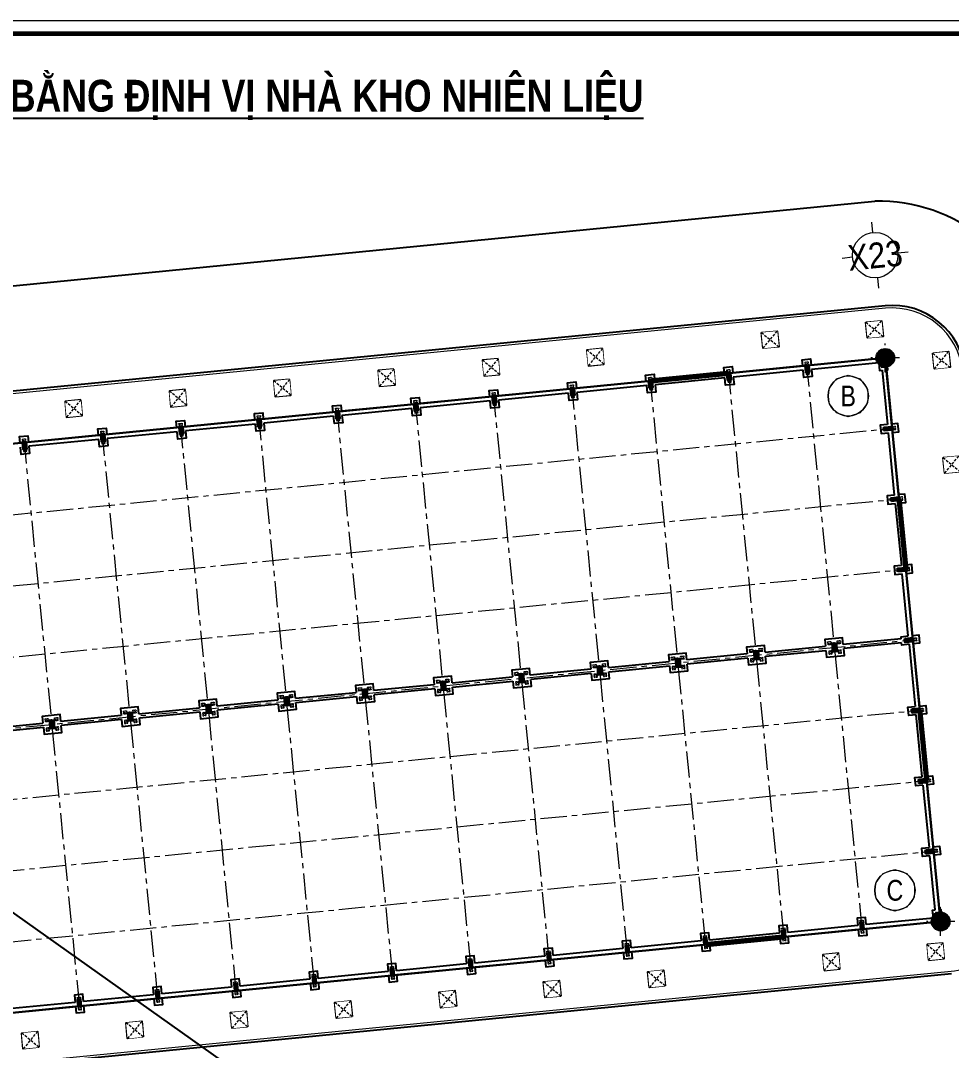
# Model space of a CAD drawing. Extents: x 597247 to 597986, y 2301157 to 2301524.
# Drawn here: x 597847.6 to 597936.4, y 2301242.1 to 2301340.3 of the extents above; entities that cross this region are included whole.
import ezdxf
from ezdxf.enums import TextEntityAlignment as Align
from ezdxf.xclip import XClip

# ---------------------------------------------------------------- set-up
doc = ezdxf.new("R2010")
doc.units = 0
doc.header["$MEASUREMENT"] = 0
doc.header["$XCLIPFRAME"] = 2
for name, pattern in [('CENTER', [2, 1.25, -0.25, 0.25, -0.25]), ('CENTER2', [1.125, 0.75, -0.125, 0.125, -0.125]), ('CENTERX2', [4, 2.5, -0.5, 0.5, -0.5]), ('DASHDOT', [1, 0.5, -0.25, 0, -0.25]), ('HIDDEN', [0.375, 0.25, -0.125])]:
    doc.linetypes.add(name, pattern=pattern)
doc.layers.get('0').update_dxf_attribs({"color": 8, "linetype": 'CONTINUOUS', "lineweight": 9})
doc.layers.get('DEFPOINTS').update_dxf_attribs({"color": 8, "linetype": 'CONTINUOUS'})
for name, color, linetype in [('7', 7, 'CONTINUOUS'), ('BOLTS', 1, 'CONTINUOUS'), ('Khungten_LCDI', 7, 'CONTINUOUS'), ('Timtruc', 8, 'CONTINUOUS')]:
    doc.layers.add(name, color=color, linetype=linetype)
for name, color, linetype, lineweight in [('Block', 7, 'CONTINUOUS', 9), ('EG Net khuat', 4, 'HIDDEN', 20), ('LC ISO', 153, 'CONTINUOUS', 13), ('LC Khac', 4, 'CONTINUOUS', 9), ('LC MANH DUT', 35, 'HIDDEN', 5), ('LC Net dam 1', 30, 'CONTINUOUS', 30), ('LC Net dam3', 1, 'CONTINUOUS', 60), ('LC Net manh', 239, 'CONTINUOUS', 5), ('LC Net thay', 7, 'CONTINUOUS', 25), ('LC Net truc', 79, 'DASHDOT', 13), ('LC Text1', 3, 'CONTINUOUS', 20), ('LC Text2', 7, 'CONTINUOUS', 25), ('NET DUT', 245, 'HIDDEN', 9), ('TRUC', 253, 'CENTER', 15)]:
    doc.layers.add(name, color=color, linetype=linetype, lineweight=lineweight)
doc.layers.add('KCS_Plotter', color=11, linetype='CONTINUOUS', plot=False)
doc.styles.add('General text 2', font='arial.ttf')
doc.styles.add('Khungten', font='VHAVAN.ttf', dxfattribs={"width": 0.8, "height": 5000})
doc.styles.add('LC 1', font='VHAVANB.ttf')
doc.styles.add('LC3', font='VHARIALB.ttf', dxfattribs={"width": 0.8})
doc.styles.add('Title', font='VHBLACK.ttf', dxfattribs={"width": 0.8})

# ---------------------------------------------------------------- blocks, each defined once
blk = doc.blocks.new('LCDI-VINH')
at = {"layer": 'DEFPOINTS', "lineweight": 0}
blk.add_lwpolyline([(-1200, -14850), (-1200, 14850), (40800, 14850), (40800, -14850)], close=True, dxfattribs=at)
at = {"layer": 'Khungten_LCDI', "color": 5, "lineweight": 60}
blk.add_lwpolyline([(0, -14650), (0, 14650), (40600, 14650), (40600, -14650)], close=True, dxfattribs=at)
at = {"color": 7, "style": 'Khungten', "width": 0.8}
for tag, p in [('REVISION', (39499, -10746)), ('NGAYHT', (39546, -11609))]:
    blk.add_attdef(tag, text='', height=200, dxfattribs=at).set_placement(p, align=Align.CENTER)
at = {"layer": 'LC Text1', "style": 'Title', "width": 1.485915}
for tag, p, p2 in [('TENBANVE1', (36913, -8886), (40339, -8886)), ('TENBANVE2', (36913, -9562), (40339, -9562))]:
    blk.add_attdef(tag, text='', height=250, dxfattribs=at).set_placement(p, p2, align=Align.FIT)
at = {"layer": 'LC Text1', "style": 'Title', "width": 0.7}
blk.add_attdef('SOBANVE', text='', height=250, dxfattribs=at).set_placement((39562, -13896), align=Align.CENTER)
blk = doc.blocks.new('BON CAY')
at = {"layer": 'LC Net thay'}
blk.add_lwpolyline([(-0.75, -0.75), (0.75, -0.75), (0.75, 0.75), (-0.75, 0.75)], close=True, dxfattribs=at)
blk.add_wipeout([(-0.75, 0.75), (0.75, 0.75), (0.75, -0.75), (-0.75, -0.75)])
at = {"layer": 'LC MANH DUT'}
for points in [[(-0.75, 0.75), (0.75, -0.75)], [(-0.75, -0.75), (0.75, 0.75)]]:
    blk.add_lwpolyline(points, dxfattribs=at)
blk = doc.blocks.new('NHA XUONG')
at = {"layer": 'LC Net dam 1'}
blk.add_lwpolyline([(0, 0), (165, 0), (165, -54), (0, -54)], close=True, dxfattribs=at)
at = {"layer": 'LC Net dam3', "const_width": 0.5}
for points in [[(142.5, 0), (150, 0)], [(165, -20.25), (165, -13.5)], [(165, -40.5), (165, -33.75)], [(142.5, -54), (150, -54)]]:
    blk.add_lwpolyline(points, dxfattribs=at)
blk = doc.blocks.new('*U60')
at = {"layer": 'LC MANH DUT', "xscale": -1, "rotation": 5.594710276230348}
blk.add_blockref('BON CAY', (0, 0), dxfattribs=at)
blk = doc.blocks.new('*U59')
at = {"layer": 'LC Net dam 1', "color": 0, "linetype": 'ByBlock', "lineweight": -2, "transparency": 16777216}
for p in [(59.714, 5.849), (49.762, 4.875), (39.809, 3.9), (29.857, 2.925), (19.905, 1.95), (9.952, 0.975), (0, 0)]:
    blk.add_blockref('*U60', p, dxfattribs=at)
blk = doc.blocks.new('*U64')
at = {"layer": 'LC MANH DUT', "xscale": -1, "rotation": 5.594710276230348}
blk.add_blockref('BON CAY', (0, 0), dxfattribs=at)
blk = doc.blocks.new('*U63')
at = {"layer": 'LC Net dam 1', "color": 0, "linetype": 'ByBlock', "lineweight": -2, "transparency": 16777216}
for p in [(59.714, 5.849), (49.762, 4.875), (39.809, 3.9), (29.857, 2.925), (19.905, 1.95), (9.952, 0.975), (0, 0)]:
    blk.add_blockref('*U64', p, dxfattribs=at)
blk = doc.blocks.new('ATGT')
at = {"layer": 'LC Net manh'}
blk.add_lwpolyline([(-115.324, -91.931, 0.414693), (-121.383, -99.318), (-116.426, -149.081, 0.413734), (-109.051, -155.13), (56.195, -138.943, 0.414693), (62.254, -131.556), (57.297, -81.793, 0.413734), (49.922, -75.744)], format="xyb", close=True, dxfattribs=at)
at = {"layer": 'LC Net thay'}
for p, q in [((-121.553, -82.242), (48.923, -65.543)), ((49.898, -75.495), (-115.349, -91.682)), ((56.22, -139.191), (-109.027, -155.379))]:
    blk.add_line(p, q, dxfattribs=at)
for centre, radius, start, end in [((49.323, -81.225), 15.687, 10.64441, 91.46021), ((50.58, -82.462), 7, 5.68855, 95.59471)]:
    blk.add_arc(centre, radius, start, end, dxfattribs=at)
at = {"layer": 'LC MANH DUT', "xscale": -1, "rotation": 185.6297978830183}
for p in [(48.886, -77.753), (38.935, -78.734)]:
    blk.add_blockref('BON CAY', p, dxfattribs=at)
at = {"layer": 'LC MANH DUT', "rotation": 5.594710235346862}
for p in [(54.716, -137.077), (44.764, -138.052)]:
    blk.add_blockref('BON CAY', p, dxfattribs=at)
at = {"layer": 'LC Net thay', "rotation": 5.612254059098342}
blk.add_blockref('NHA XUONG', (-114.302, -96.607), dxfattribs=at)
at = {"layer": 'LC MANH DUT', "xscale": -1, "rotation": 185.6297978823116}
for p in [(55.27, -80.696), (56.251, -90.648)]:
    blk.add_blockref('BON CAY', p, dxfattribs=at)
at = {"layer": 'LC Net dam 1', "xscale": -1, "rotation": 191.2245081183652}
blk.add_blockref('*U63', (-37.445, -86.279), dxfattribs=at)
at = {"layer": 'LC Net dam 1'}
blk.add_blockref('*U59', (-31.624, -145.519), dxfattribs=at)
blk = doc.blocks.new('MBM')
at = {"layer": 'LC Net truc', "linetype": 'CENTERX2', "ltscale": 1000}
for p, q in [((-97500, 27000), (67500, 27000)), ((-15000, -27000), (-15000, 27000)), ((-7500, -27000), (-7500, 27000)), ((0, -27000), (0, 27000)), ((7500, -27000), (7500, 27000)), ((15000, -27000), (15000, 27000)), ((22500, -27000), (22500, 27000)), ((30000, -27000), (30000, 27000)), ((37500, -27000), (37500, 27000)), ((45000, -27000), (45000, 27000)), ((52500, -27000), (52500, 27000)), ((60000, -27000), (60000, 27000)), ((67500, -27000), (67500, 27000)), ((-97500, 20250), (67500, 20250)), ((-97500, 13500), (67500, 13500)), ((-97500, 6750), (67500, 6750)), ((-97500, 0), (67500, 0)), ((-97500, -6750), (67500, -6750)), ((-97500, -13500), (67500, -13500)), ((-97500, -20250), (67500, -20250)), ((-97500, -27000), (67500, -27000))]:
    blk.add_line(p, q, dxfattribs=at)
blk = doc.blocks.new('COC-300-TL25')
at = {"layer": 'EG Net khuat', "ltscale": 800}
blk.add_lwpolyline([(-600, 600), (600, 600), (600, -600), (-600, -600)], close=True, dxfattribs=at)
at = {"layer": 'TRUC', "ltscale": 500}
for p, q in [((-760, 0), (760, 0)), ((0, -760), (0, 760))]:
    blk.add_line(p, q, dxfattribs=at)
blk = doc.blocks.new('*U14')
at = {"color": 8, "linetype": 'CENTER2'}
for p, q in [((-26, 0), (26, 0)), ((0, -26), (0, 26))]:
    blk.add_line(p, q, dxfattribs=at)
at = {"color": 0}
blk.add_circle((0, 0), 16, dxfattribs=at)
blk = doc.blocks.new('CC1')
at = {"layer": 'Block', "ltscale": 15}
h = blk.add_hatch(dxfattribs=at)
h.set_pattern_fill('BT-01', color=8, scale=11, angle=270, style=0, pattern_type=2)
h.set_pattern_definition([(320, (39802.36, -44267.52), (-6.902735, -78.89862), [8.25, -90.75]), (265, (39802.36, -44267.52), (82.74113, 15.26265), [6.6, -72.6]), (10.4514, (39801.784, -44274.095), (75.83835, -63.63603), [7.01142, -77.12563]), (316.1842, (39824.36, -44267.52), (-18.20709, -117.39652), [12.375, -136.125]), (6.6356, (39822.84, -44277.3), (107.15297, -102.8129), [10.51713, -115.68843]), (261.1842, (39824.36, -44267.52), (107.15305, -102.81281), [9.9, -108.9]), (291, (39818.86, -44278.52), (-44.28808, -65.659776), [8.25, -90.75]), (236, (39818.86, -44278.52), (79.7665, -26.76469), [6.6, -72.6]), (341.4514, (39815.17, -44283.99), (35.47835, -92.42449), [7.01142, -77.12563]), (307.5, (39802.36, -44267.52), (36.618324, -1.337584), [0, -71.72, 0, -73.7, 0, -72.875]), (277.5, (39802.36, -44267.52), (43.385288, -28.93765), [0, -42.02, 0, -70.07, 0, -27.775]), (237.5, (39802.36, -44242.99), (-2.481036, -58.720468), [0, -27.5, 0, -85.8, 0, -113.85]), (227.5, (39802.36, -44231.99), (11.01155, -64.15048), [0, -35.75, 0, -56.98, 0, -80.85]), (315, (39802.36, -44267.52), (33.057242, 33.057242), []), (315, (39815.835, -44267.52), (33.057242, 33.057242), [])])
h.paths.add_polyline_path([(110, 275), (110, 55), (-110, 55), (-110, 275)])
at = {"layer": '7', "color": 7, "ltscale": 10}
for points in [[(175, 275), (175, -375), (-175, -375), (-175, 275)], [(100, 0), (-100, 0), (-100, -12), (-4, -12), (-4, -288), (-100, -288), (-100, -300), (100, -300), (100, -288), (4, -288), (4, -12), (100, -12)]]:
    blk.add_lwpolyline(points, close=True, dxfattribs=at)
at = {"layer": '7', "color": 30, "ltscale": 10}
blk.add_lwpolyline([(110, 10), (110, -310), (-110, -310), (-110, 10)], close=True, dxfattribs=at)
at = {"layer": 'Block', "color": 7, "ltscale": 15}
blk.add_lwpolyline([(110, 275), (110, 55), (-110, 55), (-110, 275)], close=True, dxfattribs=at)
at = {"layer": 'BOLTS', "ltscale": 10, "yscale": 0.9090909090909088, "zscale": 0.9090909090909088}
for p, xscale, rotation in [((-60, -90), 0.9090909090909088, 269.9999999999999), ((-60, -210), -0.9090909090909088, 269.9999999999999), ((60, -90), -0.9090909090909088, 89.99999999999993), ((60, -210), 0.9090909090909088, 89.99999999999997)]:
    blk.add_blockref('*U14', p, dxfattribs=dict(at, xscale=xscale, rotation=rotation))
blk = doc.blocks.new('*U15')
at = {"color": 8, "linetype": 'CENTER2'}
for p, q in [((-21, 0), (21, 0)), ((0, -21), (0, 21))]:
    blk.add_line(p, q, dxfattribs=at)
at = {"color": 0}
blk.add_circle((0, 0), 13, dxfattribs=at)
blk = doc.blocks.new('CC2')
at = {"layer": 'Block', "ltscale": 15}
h = blk.add_hatch(dxfattribs=at)
h.set_pattern_fill('BT-01', color=8, scale=11, style=0, pattern_type=2)
h.set_pattern_definition([(50, (1325857.6, 118110.45), (157.79724, -13.80547), [16.5, -181.5]), (355, (1325857.6, 118110.45), (-30.525293, 165.48227), [13.2, -145.2]), (100.4514, (1325870.75, 118109.3), (127.272064, 151.6767), [14.022842, -154.251265]), (46.1842, (1325857.6, 118154.45), (234.79303, -36.414183), [24.75, -272.25]), (96.6356, (1325877.17, 118151.42), (205.625795, 214.30593), [21.034263, -231.37686]), (351.1842, (1325857.6, 118154.45), (205.62563, 214.30609), [19.8, -217.8]), (21, (1325879.6, 118143.45), (131.319551, -88.576156), [16.5, -181.5]), (326, (1325879.6, 118143.45), (53.529373, 159.53301), [13.2, -145.2]), (71.4514, (1325890.54, 118136.07), (184.848978, 70.95671), [14.022842, -154.251265]), (37.5, (1325857.6, 118110.455), (2.6751682, 73.2366478), [0, -143.44, 0, -147.4, 0, -145.75]), (7.5, (1325857.6, 118110.455), (57.8752982, 86.7705766), [0, -84.04, 0, -140.14, 0, -55.55]), (327.5, (1325808.54, 118110.455), (117.440936, -4.9620718), [0, -55, 0, -171.6, 0, -227.7]), (317.5, (1325786.54, 118110.45), (128.300957, 22.023096), [0, -71.5, 0, -113.96, 0, -161.7]), (45, (1325857.6, 118110.455), (-66.114484, 66.114484), []), (45, (1325857.6, 118137.405), (-66.114484, 66.114484), [])])
h.paths.add_polyline_path([(-530, 0), (-530, 220), (-750, 220), (-750, 0)])
at = {"layer": '7', "color": 7, "ltscale": 10}
for points in [[(-750, 0), (0, 0), (0, 540), (-750, 540)], [(-475, 460), (-475, 275), (-467, 275), (-467, 364.5), (-83, 364.5), (-83, 275), (-75, 275), (-75, 460), (-83, 460), (-83, 370.5), (-467, 370.5), (-467, 460)]]:
    blk.add_lwpolyline(points, close=True, dxfattribs=at)
at = {"layer": '7', "color": 30, "ltscale": 10}
blk.add_lwpolyline([(-485, 265), (-65, 265), (-65, 470), (-485, 470)], close=True, dxfattribs=at)
at = {"layer": 'Block', "color": 7, "ltscale": 15}
blk.add_lwpolyline([(-530, 0), (-530, 220), (-750, 220), (-750, 0)], close=True, dxfattribs=at)
at = {"layer": 'BOLTS', "ltscale": 10, "xscale": 0.9090909090909087, "yscale": 0.9090909090909087, "zscale": 0.9090909090909087, "rotation": 180}
for p in [(-385, 420), (-165, 420)]:
    blk.add_blockref('*U15', p, dxfattribs=at)
at = {"layer": 'BOLTS', "ltscale": 10, "xscale": -0.9090909090909087, "yscale": 0.9090909090909087, "zscale": 0.9090909090909087}
for p in [(-385, 315), (-165, 315)]:
    blk.add_blockref('*U15', p, dxfattribs=at)
blk = doc.blocks.new('C2')
at = {"layer": '7', "color": 30, "ltscale": 10}
blk.add_lwpolyline([(540, 1440), (540, -1440), (-540, -1440), (-540, 1440)], close=True, dxfattribs=at)
at = {"layer": '7', "color": 3, "ltscale": 10}
for points in [[(-20, -20), (-540, -20), (-540, 20), (-20, 20)], [(-20, 1000), (-20, 1440), (20, 1440), (20, 1000)], [(20, -20), (540, -20), (540, 20), (20, 20)], [(-20, -1000), (-20, -1440), (20, -1440), (20, -1000)]]:
    blk.add_lwpolyline(points, close=True, dxfattribs=at)
at = {"layer": '7', "color": 7, "ltscale": 10}
blk.add_lwpolyline([(500, 1000), (-500, 1000), (-500, 936), (-20, 936), (-20, -936), (-500, -936), (-500, -1000), (500, -1000), (500, -936), (20, -936), (20, 936), (500, 936)], close=True, dxfattribs=at)
at = {"layer": 'BOLTS', "ltscale": 10, "yscale": 3.636363636363635, "zscale": 3.636363636363635}
for p, xscale, rotation in [((-300, 1240), 3.636363636363635, 270), ((-300, 760), 3.636363636363635, 270), ((-300, 360), 3.636363636363635, 270), ((300, 1240), -3.636363636363635, 90), ((300, 760), -3.636363636363635, 90), ((300, 360), -3.636363636363635, 90), ((-300, -360), -3.636363636363635, 270), ((-300, -760), -3.636363636363635, 270), ((-300, -1240), -3.636363636363635, 270), ((300, -360), 3.636363636363635, 90), ((300, -760), 3.636363636363635, 90), ((300, -1240), 3.636363636363635, 90)]:
    blk.add_blockref('*U14', p, dxfattribs=dict(at, xscale=xscale, rotation=rotation))
blk = doc.blocks.new('CC3')
at = {"layer": '7', "color": 7, "ltscale": 10}
blk.add_lwpolyline([(0, 0), (0, -850), (-400, -850), (-400, 0)], close=True, dxfattribs=at)
at = {"layer": '7', "color": 7, "xscale": 0.25, "yscale": 0.25, "zscale": 0.25}
blk.add_blockref('C2', (-200, -425), dxfattribs=at)
blk = doc.blocks.new('C4')
at = {"layer": 'Block', "ltscale": 15}
h = blk.add_hatch(dxfattribs=at)
h.set_pattern_fill('BT-01', color=8, scale=44, style=0, pattern_type=2)
h.set_pattern_definition([(50, (178170.08, 159121.44), (315.59448, -27.61094), [33, -363]), (355, (178170.08, 159121.44), (-61.0506, 330.96454), [26.4, -290.4]), (100.4514, (178196.38, 159119.14), (254.54413, 303.3534), [28.0457, -308.50253]), (46.1842, (178170.08, 159209.44), (469.58606, -72.82837), [49.5, -544.5]), (96.6356, (178209.2, 159203.37), (411.2516, 428.6119), [42.0685, -462.7537]), (351.1842, (178170.1, 159209.44), (411.2513, 428.6122), [39.6, -435.6]), (21, (178214.08, 159187.44), (262.6391, -177.1523), [33, -363]), (326, (178214.08, 159187.44), (107.05875, 319.066), [26.4, -290.4]), (71.4514, (178235.97, 159172.68), (369.69796, 141.9134), [28.0457, -308.50253]), (37.5, (178170.08, 159121.44), (5.350336, 146.473296), [0, -286.88, 0, -294.8, 0, -291.5]), (7.5, (178170.08, 159121.44), (115.7506, 173.54115), [0, -168.08, 0, -280.28, 0, -111.1]), (327.5, (178071.96, 159121.44), (234.88187, -9.924144), [0, -110, 0, -343.2, 0, -455.4]), (317.5, (178027.96, 159121.44), (256.60191, 44.0462), [0, -143, 0, -227.92, 0, -323.4]), (45, (178170.08, 159121.44), (-132.22897, 132.22897), []), (45, (178170.08, 159175.34), (-132.22897, 132.22897), [])])
h.paths.add_polyline_path([(0, 440), (880, 440), (880, -440), (0, -440)])
at = {"layer": '7', "color": 30, "ltscale": 10}
blk.add_lwpolyline([(1060, 410), (2740, 410), (2740, -410), (1060, -410)], close=True, dxfattribs=at)
at = {"layer": '7', "color": 7, "ltscale": 10}
blk.add_lwpolyline([(1100, 370), (1100, -370), (1132, -370), (1132, -12), (2668, -12), (2668, -370), (2700, -370), (2700, 370), (2668, 370), (2668, 12), (1132, 12), (1132, 370)], close=True, dxfattribs=at)
at = {"layer": 'Block', "color": 7, "ltscale": 15}
blk.add_lwpolyline([(0, 440), (880, 440), (880, -440), (0, -440)], close=True, dxfattribs=at)
at = {"layer": 'BOLTS', "ltscale": 10, "yscale": 3.636363636363635, "zscale": 3.636363636363635}
for p, xscale, rotation in [((1460, 210), -3.636363636363635, 270), ((2340, 210), 3.636363636363635, 90), ((1460, -210), 3.636363636363635, 270), ((2340, -210), -3.636363636363635, 90)]:
    blk.add_blockref('*U15', p, dxfattribs=dict(at, xscale=xscale, rotation=rotation))
blk = doc.blocks.new('TTRUC')
at = {"layer": 'LC ISO'}
for p, q in [((0, 6.95), (0, 10.13)), ((-6.95, 0), (-10.13, 0)), ((6.95, 0), (10.13, 0)), ((0, -6.95), (0, -10.13))]:
    blk.add_line(p, q, dxfattribs=at)
at = {"layer": 'LC Net manh'}
blk.add_circle((0, 0), 6.95, dxfattribs=at)
blk = doc.blocks.new('bu lon')
h = blk.add_hatch()
h.set_pattern_fill('ANSI31', color=256, scale=0.2)
h.paths.add_polyline_path([(-0.35, 0, 1), (0.35, 0, 1)])
at = {"layer": 'LC Net thay', "color": 7}
blk.add_circle((0, 0), 0.35, dxfattribs=at)
at = {"layer": 'LC Net truc', "color": 9}
for p, q in [((0, -0.55), (0, 0.55)), ((0.55, 0), (-0.55, 0))]:
    blk.add_line(p, q, dxfattribs=at)
blk = doc.blocks.new('*U50')
at = {"layer": 'DEFPOINTS'}
blk.add_lwpolyline([(0, 3.4), (-2, 2.75), (-3.23, 1.05), (-3.23, -1.05), (-2, -2.75), (0, -3.4), (2, -2.75), (3.23, -1.05), (3.23, 1.05), (2, 2.75)], close=True, dxfattribs=at)
at = {"layer": 'LC Text1', "style": 'General text 2', "width": 0.8, "flags": 8}
blk.add_attdef('SYMBOL', text='', height=3.5, dxfattribs=at).set_placement((0, 0), align=Align.MIDDLE_CENTER)
blk.add_wipeout([(0, 3.4), (-2, 2.75), (-3.23, 1.05), (-3.23, -1.05), (-2, -2.75), (0, -3.4), (2, -2.75), (3.23, -1.05), (3.23, 1.05), (2, 2.75)]).dxf.layer = 'LC Net manh'
at = {"layer": 'LC ISO'}
blk.add_circle((0, 0), 3.4, dxfattribs=at)
blk = doc.blocks.new('TIEUDE1')
at = {"layer": 'LC Text2', "color": 7, "style": 'LC 1'}
blk.add_attdef('TIªU§Ò', text='', height=5, dxfattribs=at).set_placement((0, 0), align=Align.BOTTOM_CENTER)
blk.add_attdef('TL', text='', height=3, dxfattribs=at).set_placement((0, -2), align=Align.TOP_CENTER)

msp = doc.modelspace()

# ---------------------------------------------------------------- linework, layer by layer
at = {"layer": 'LC MANH DUT', "ltscale": 10}
msp.add_lwpolyline([(597734.005, 2301158.066), (597734.005, 2301339.055), (597958.57, 2301339.055), (597958.57, 2301158.066)], close=True, dxfattribs=at)

# ---------------------------------------------------------------- block references
at = {"layer": 'LC Net dam 1', "xscale": 0.006177110705327575, "yscale": 0.006177110705327575, "zscale": 0.006177110705327575}
msp.add_blockref('LCDI-VINH', (597734.005, 2301248.561), dxfattribs=at)

# ---------------------------------------------------------------- next in the draw order: block references
at = {"layer": 'LC Net dam 1'}
ref = msp.add_blockref('ATGT', (597880.196, 2301388.603), dxfattribs=at)
XClip(ref).set_block_clipping_path([(-146.1911772355, -193.8257925529), (78.3735900556, -49.547754881)])

# ---------------------------------------------------------------- next in the draw order: linework, layer by layer
at = {"layer": 'LC Net thay', "ltscale": 50}
for p, q in [((597929.457, 2301308.068), (597923.037, 2301307.438)), ((597922.241, 2301307.359), (597915.573, 2301306.704)), ((597922.28, 2301306.961), (597915.612, 2301306.306)), ((597929.496, 2301307.67), (597923.076, 2301307.039)), ((597929.818, 2301306.948), (597930.326, 2301301.773)), ((597930.216, 2301306.987), (597930.724, 2301301.812)), ((597907.313, 2301305.892), (597900.645, 2301305.237)), ((597914.777, 2301306.626), (597908.109, 2301305.971)), ((597914.816, 2301306.228), (597908.148, 2301305.572)), ((597899.849, 2301305.159), (597893.181, 2301304.504)), ((597907.352, 2301305.494), (597900.684, 2301304.839)), ((597892.385, 2301304.425), (597885.717, 2301303.77)), ((597892.424, 2301304.027), (597885.756, 2301303.372)), ((597899.888, 2301304.761), (597893.22, 2301304.106)), ((597877.457, 2301302.958), (597870.789, 2301302.303)), ((597884.921, 2301303.692), (597878.253, 2301303.037)), ((597884.96, 2301303.294), (597878.292, 2301302.639)), ((597869.993, 2301302.225), (597863.325, 2301301.57)), ((597877.496, 2301302.56), (597870.828, 2301301.905)), ((597862.529, 2301301.492), (597855.861, 2301300.836)), ((597862.568, 2301301.093), (597855.9, 2301300.438)), ((597870.032, 2301301.827), (597863.364, 2301301.172)), ((597930.986, 2301295.056), (597930.404, 2301300.977)), ((597931.384, 2301295.095), (597930.803, 2301301.016)), ((597855.065, 2301300.758), (597848.397, 2301300.103)), ((597855.104, 2301300.36), (597848.436, 2301299.705)), ((597931.065, 2301294.259), (597931.646, 2301288.338)), ((597931.463, 2301294.298), (597932.045, 2301288.377)), ((597932.307, 2301281.62), (597931.725, 2301287.542)), ((597932.705, 2301281.659), (597932.123, 2301287.581)), ((597931.63, 2301281.353), (597926.106, 2301280.81)), ((597918.642, 2301280.077), (597924.414, 2301280.644)), ((597931.669, 2301280.955), (597926.145, 2301280.412)), ((597932.385, 2301280.824), (597932.967, 2301274.903)), ((597932.783, 2301280.863), (597933.365, 2301274.942)), ((597916.95, 2301279.91), (597911.178, 2301279.343)), ((597916.989, 2301279.512), (597911.217, 2301278.945)), ((597918.681, 2301279.678), (597924.453, 2301280.246)), ((597902.022, 2301278.443), (597896.25, 2301277.876)), ((597903.714, 2301278.61), (597909.486, 2301279.177)), ((597903.753, 2301278.211), (597909.525, 2301278.779)), ((597888.786, 2301277.143), (597894.558, 2301277.71)), ((597902.061, 2301278.045), (597896.289, 2301277.478)), ((597887.094, 2301276.976), (597881.322, 2301276.409)), ((597887.133, 2301276.578), (597881.361, 2301276.011)), ((597888.825, 2301276.745), (597894.597, 2301277.312)), ((597872.166, 2301275.509), (597866.394, 2301274.942)), ((597873.858, 2301275.676), (597879.63, 2301276.243)), ((597873.897, 2301275.278), (597879.669, 2301275.845)), ((597858.93, 2301274.209), (597864.702, 2301274.776)), ((597872.205, 2301275.111), (597866.433, 2301274.544)), ((597857.238, 2301274.043), (597851.466, 2301273.475)), ((597857.277, 2301273.644), (597851.505, 2301273.077)), ((597858.969, 2301273.811), (597864.741, 2301274.378)), ((597933.627, 2301268.185), (597933.045, 2301274.106)), ((597934.025, 2301268.224), (597933.443, 2301274.146)), ((597844.002, 2301272.742), (597849.774, 2301273.309)), ((597844.041, 2301272.344), (597849.813, 2301272.911)), ((597933.705, 2301267.389), (597934.287, 2301261.467)), ((597934.103, 2301267.428), (597934.685, 2301261.506)), ((597934.874, 2301255.496), (597934.365, 2301260.671)), ((597935.272, 2301255.535), (597934.763, 2301260.71)), ((597927.483, 2301254.016), (597920.815, 2301253.361)), ((597934.699, 2301254.725), (597928.279, 2301254.094)), ((597934.738, 2301254.327), (597928.318, 2301253.696)), ((597920.019, 2301253.283), (597913.351, 2301252.627)), ((597920.058, 2301252.885), (597913.39, 2301252.229)), ((597927.522, 2301253.618), (597920.854, 2301252.963)), ((597912.555, 2301252.549), (597905.887, 2301251.894)), ((597912.594, 2301252.151), (597905.926, 2301251.496)), ((597897.627, 2301251.082), (597890.959, 2301250.427)), ((597905.091, 2301251.816), (597898.423, 2301251.161)), ((597905.13, 2301251.418), (597898.462, 2301250.762)), ((597890.163, 2301250.349), (597883.495, 2301249.694)), ((597890.202, 2301249.951), (597883.534, 2301249.296)), ((597897.666, 2301250.684), (597890.998, 2301250.029)), ((597882.699, 2301249.615), (597876.031, 2301248.96)), ((597882.738, 2301249.217), (597876.07, 2301248.562)), ((597867.771, 2301248.148), (597861.103, 2301247.493)), ((597875.235, 2301248.882), (597868.567, 2301248.227)), ((597875.274, 2301248.484), (597868.606, 2301247.829)), ((597860.307, 2301247.415), (597853.639, 2301246.76)), ((597860.346, 2301247.017), (597853.678, 2301246.362)), ((597867.81, 2301247.75), (597861.142, 2301247.095)), ((597852.843, 2301246.682), (597846.175, 2301246.026)), ((597852.882, 2301246.283), (597846.214, 2301245.628))]:
    msp.add_line(p, q, dxfattribs=at)
for points in [[(597922.241, 2301307.359), (597922.183, 2301307.956), (597922.979, 2301308.035), (597923.037, 2301307.438)], [(597930.216, 2301306.987), (597930.365, 2301307.002), (597930.199, 2301308.694), (597929.403, 2301308.616), (597929.457, 2301308.068)], [(597914.777, 2301306.626), (597914.718, 2301307.223), (597915.515, 2301307.301), (597915.573, 2301306.704)], [(597923.076, 2301307.039), (597923.145, 2301306.343), (597922.349, 2301306.265), (597922.28, 2301306.961)], [(597929.496, 2301307.67), (597929.569, 2301306.924), (597929.818, 2301306.948)], [(597899.849, 2301305.159), (597899.79, 2301305.756), (597900.587, 2301305.834), (597900.645, 2301305.237)], [(597907.313, 2301305.892), (597907.254, 2301306.489), (597908.051, 2301306.568), (597908.109, 2301305.971)], [(597915.612, 2301306.306), (597915.681, 2301305.609), (597914.885, 2301305.531), (597914.816, 2301306.228)], [(597892.385, 2301304.425), (597892.326, 2301305.023), (597893.122, 2301305.101), (597893.181, 2301304.504)], [(597908.148, 2301305.572), (597908.217, 2301304.876), (597907.421, 2301304.798), (597907.352, 2301305.494)], [(597884.921, 2301303.692), (597884.862, 2301304.289), (597885.658, 2301304.367), (597885.717, 2301303.77)], [(597893.22, 2301304.106), (597893.289, 2301303.409), (597892.493, 2301303.331), (597892.424, 2301304.027)], [(597900.684, 2301304.839), (597900.753, 2301304.142), (597899.957, 2301304.064), (597899.888, 2301304.761)], [(597869.993, 2301302.225), (597869.934, 2301302.822), (597870.73, 2301302.9), (597870.789, 2301302.303)], [(597877.457, 2301302.958), (597877.398, 2301303.556), (597878.194, 2301303.634), (597878.253, 2301303.037)], [(597885.756, 2301303.372), (597885.825, 2301302.675), (597885.029, 2301302.597), (597884.96, 2301303.294)], [(597862.529, 2301301.492), (597862.47, 2301302.089), (597863.266, 2301302.167), (597863.325, 2301301.57)], [(597878.292, 2301302.639), (597878.361, 2301301.942), (597877.564, 2301301.864), (597877.496, 2301302.56)], [(597855.065, 2301300.758), (597855.006, 2301301.355), (597855.802, 2301301.433), (597855.861, 2301300.836)], [(597863.364, 2301301.172), (597863.433, 2301300.475), (597862.636, 2301300.397), (597862.568, 2301301.093)], [(597870.828, 2301301.905), (597870.897, 2301301.208), (597870.1, 2301301.13), (597870.032, 2301301.827)], [(597930.326, 2301301.773), (597929.63, 2301301.705), (597929.708, 2301300.909), (597930.404, 2301300.977)], [(597930.803, 2301301.016), (597931.4, 2301301.075), (597931.321, 2301301.871), (597930.724, 2301301.812)], [(597847.601, 2301300.025), (597847.542, 2301300.622), (597848.338, 2301300.7), (597848.397, 2301300.103)], [(597855.9, 2301300.438), (597855.968, 2301299.742), (597855.172, 2301299.663), (597855.104, 2301300.36)], [(597848.436, 2301299.705), (597848.504, 2301299.008), (597847.708, 2301298.93), (597847.64, 2301299.627)], [(597930.986, 2301295.056), (597930.29, 2301294.987), (597930.368, 2301294.191), (597931.065, 2301294.259)], [(597931.463, 2301294.298), (597932.06, 2301294.357), (597931.982, 2301295.153), (597931.384, 2301295.095)], [(597931.646, 2301288.338), (597930.95, 2301288.269), (597931.028, 2301287.473), (597931.725, 2301287.542)], [(597932.123, 2301287.581), (597932.72, 2301287.64), (597932.642, 2301288.436), (597932.045, 2301288.377)], [(597926.106, 2301280.81), (597926.043, 2301281.457), (597924.351, 2301281.291), (597924.414, 2301280.644)], [(597931.63, 2301281.353), (597931.61, 2301281.552), (597932.307, 2301281.62)], [(597932.705, 2301281.659), (597933.302, 2301281.718), (597933.38, 2301280.922), (597932.783, 2301280.863)], [(597918.642, 2301280.077), (597918.579, 2301280.723), (597916.887, 2301280.557), (597916.95, 2301279.91)], [(597924.453, 2301280.246), (597924.517, 2301279.599), (597926.209, 2301279.765), (597926.145, 2301280.412)], [(597932.385, 2301280.824), (597931.688, 2301280.756), (597931.669, 2301280.955)], [(597911.178, 2301279.343), (597911.114, 2301279.99), (597909.423, 2301279.824), (597909.486, 2301279.177)], [(597916.989, 2301279.512), (597917.053, 2301278.865), (597918.745, 2301279.032), (597918.681, 2301279.678)], [(597896.25, 2301277.876), (597896.186, 2301278.523), (597894.495, 2301278.357), (597894.558, 2301277.71)], [(597903.714, 2301278.61), (597903.65, 2301279.256), (597901.959, 2301279.09), (597902.022, 2301278.443)], [(597909.525, 2301278.779), (597909.589, 2301278.132), (597911.281, 2301278.298), (597911.217, 2301278.945)], [(597888.786, 2301277.143), (597888.722, 2301277.79), (597887.03, 2301277.623), (597887.094, 2301276.976)], [(597894.597, 2301277.312), (597894.661, 2301276.665), (597896.353, 2301276.831), (597896.289, 2301277.478)], [(597902.061, 2301278.045), (597902.125, 2301277.398), (597903.817, 2301277.565), (597903.753, 2301278.211)], [(597881.322, 2301276.409), (597881.258, 2301277.056), (597879.566, 2301276.89), (597879.63, 2301276.243)], [(597887.133, 2301276.578), (597887.197, 2301275.931), (597888.889, 2301276.098), (597888.825, 2301276.745)], [(597866.394, 2301274.942), (597866.33, 2301275.589), (597864.638, 2301275.423), (597864.702, 2301274.776)], [(597873.858, 2301275.676), (597873.794, 2301276.323), (597872.102, 2301276.156), (597872.166, 2301275.509)], [(597879.669, 2301275.845), (597879.733, 2301275.198), (597881.425, 2301275.364), (597881.361, 2301276.011)], [(597858.93, 2301274.209), (597858.866, 2301274.856), (597857.174, 2301274.689), (597857.238, 2301274.043)], [(597864.741, 2301274.378), (597864.805, 2301273.731), (597866.496, 2301273.897), (597866.433, 2301274.544)], [(597872.205, 2301275.111), (597872.269, 2301274.464), (597873.96, 2301274.631), (597873.897, 2301275.278)], [(597933.045, 2301274.106), (597932.348, 2301274.038), (597932.27, 2301274.834), (597932.967, 2301274.903)], [(597933.365, 2301274.942), (597933.962, 2301275), (597934.04, 2301274.204), (597933.443, 2301274.146)], [(597851.466, 2301273.475), (597851.402, 2301274.122), (597849.71, 2301273.956), (597849.774, 2301273.309)], [(597857.277, 2301273.644), (597857.341, 2301272.998), (597859.032, 2301273.164), (597858.969, 2301273.811)], [(597849.813, 2301272.911), (597849.876, 2301272.264), (597851.568, 2301272.43), (597851.505, 2301273.077)], [(597933.705, 2301267.389), (597933.008, 2301267.32), (597932.93, 2301268.116), (597933.627, 2301268.185)], [(597934.025, 2301268.224), (597934.622, 2301268.283), (597934.7, 2301267.487), (597934.103, 2301267.428)], [(597934.365, 2301260.671), (597933.669, 2301260.603), (597933.59, 2301261.399), (597934.287, 2301261.467)], [(597934.685, 2301261.506), (597935.282, 2301261.565), (597935.36, 2301260.769), (597934.763, 2301260.71)], [(597928.279, 2301254.094), (597928.211, 2301254.791), (597927.415, 2301254.713), (597927.483, 2301254.016)], [(597934.699, 2301254.725), (597934.625, 2301255.472), (597934.874, 2301255.496)], [(597935.272, 2301255.535), (597935.421, 2301255.55), (597935.588, 2301253.858), (597934.791, 2301253.78), (597934.738, 2301254.327)], [(597920.815, 2301253.361), (597920.747, 2301254.058), (597919.951, 2301253.979), (597920.019, 2301253.283)], [(597913.351, 2301252.627), (597913.283, 2301253.324), (597912.486, 2301253.246), (597912.555, 2301252.549)], [(597920.058, 2301252.885), (597920.117, 2301252.288), (597920.913, 2301252.366), (597920.854, 2301252.963)], [(597927.522, 2301253.618), (597927.581, 2301253.021), (597928.377, 2301253.099), (597928.318, 2301253.696)], [(597898.423, 2301251.161), (597898.355, 2301251.857), (597897.558, 2301251.779), (597897.627, 2301251.082)], [(597905.887, 2301251.894), (597905.819, 2301252.591), (597905.022, 2301252.512), (597905.091, 2301251.816)], [(597912.594, 2301252.151), (597912.653, 2301251.554), (597913.449, 2301251.632), (597913.39, 2301252.229)], [(597890.959, 2301250.427), (597890.891, 2301251.124), (597890.094, 2301251.045), (597890.163, 2301250.349)], [(597905.13, 2301251.418), (597905.189, 2301250.821), (597905.985, 2301250.899), (597905.926, 2301251.496)], [(597883.495, 2301249.694), (597883.426, 2301250.39), (597882.63, 2301250.312), (597882.699, 2301249.615)], [(597890.202, 2301249.951), (597890.261, 2301249.354), (597891.057, 2301249.432), (597890.998, 2301250.029)], [(597897.666, 2301250.684), (597897.725, 2301250.087), (597898.521, 2301250.165), (597898.462, 2301250.762)], [(597868.567, 2301248.227), (597868.498, 2301248.923), (597867.702, 2301248.845), (597867.771, 2301248.148)], [(597876.031, 2301248.96), (597875.962, 2301249.657), (597875.166, 2301249.579), (597875.235, 2301248.882)], [(597882.738, 2301249.217), (597882.797, 2301248.62), (597883.593, 2301248.698), (597883.534, 2301249.296)], [(597861.103, 2301247.493), (597861.034, 2301248.19), (597860.238, 2301248.112), (597860.307, 2301247.415)], [(597875.274, 2301248.484), (597875.333, 2301247.887), (597876.129, 2301247.965), (597876.07, 2301248.562)], [(597853.639, 2301246.76), (597853.57, 2301247.456), (597852.774, 2301247.378), (597852.843, 2301246.682)], [(597860.346, 2301247.017), (597860.404, 2301246.42), (597861.201, 2301246.498), (597861.142, 2301247.095)], [(597867.81, 2301247.75), (597867.868, 2301247.153), (597868.665, 2301247.231), (597868.606, 2301247.829)], [(597852.882, 2301246.283), (597852.94, 2301245.686), (597853.737, 2301245.765), (597853.678, 2301246.362)]]:
    msp.add_lwpolyline(points, dxfattribs=at)
for points in [[(597930.034, 2301301.167), (597930, 2301301.515), (597930.746, 2301301.588), (597930.781, 2301301.24)], [(597930.694, 2301294.449), (597930.66, 2301294.797), (597931.406, 2301294.871), (597931.441, 2301294.522)], [(597931.354, 2301287.731), (597931.32, 2301288.08), (597932.067, 2301288.153), (597932.101, 2301287.805)], [(597931.98, 2301281.362), (597932.015, 2301281.014), (597932.761, 2301281.087), (597932.727, 2301281.435)], [(597932.64, 2301274.644), (597932.675, 2301274.296), (597933.421, 2301274.369), (597933.387, 2301274.718)], [(597933.301, 2301267.927), (597933.335, 2301267.578), (597934.081, 2301267.652), (597934.047, 2301268)], [(597933.961, 2301261.209), (597933.995, 2301260.861), (597934.741, 2301260.934), (597934.707, 2301261.283)]]:
    msp.add_lwpolyline(points, close=True, dxfattribs=at)

# ---------------------------------------------------------------- next in the draw order: block references
at = {"layer": '7', "yscale": 0.00025, "zscale": 0.00025}
for p, xscale, rotation in [((597930.763, 2301301.414), 0.00025, 185.6122540590218), ((597931.424, 2301294.697), 0.00025, 185.6122540590218), ((597932.084, 2301287.979), 0.00025, 185.6122540590218), ((597932.744, 2301281.261), -0.00025, 5.612254059018698), ((597933.404, 2301274.544), -0.00025, 5.612254059018698), ((597934.064, 2301267.826), -0.00025, 5.612254059018698), ((597934.724, 2301261.108), -0.00025, 5.612254059018698)]:
    msp.add_blockref('C4', p, dxfattribs=dict(at, xscale=xscale, rotation=rotation))
at = {"layer": 'LC ISO', "xscale": 0.3112782505533035, "yscale": 0.3112782505533035, "zscale": 0.3112782505533035, "rotation": 5.61225405781761}
msp.add_blockref('TTRUC', (597929.14, 2301317.932), dxfattribs=at)
at = {"layer": 'LC Khac', "xscale": 2.470844218043678, "yscale": 2.470844218043678, "zscale": 2.470844218043678}
for p in [(597930.103, 2301308.132), (597935.384, 2301254.391)]:
    msp.add_blockref('bu lon', p, dxfattribs=at)
at = {"layer": 'LC Net truc', "yscale": 0.001, "zscale": 0.001}
for name, p, xscale, rotation in [('MBM', (597865.567, 2301274.66), 0.001, 5.61225405901873), ('CC1', (597922.666, 2301307.125), 0.001, 5.61225405901873), ('CC1', (597907.738, 2301305.658), 0.001, 5.61225405901873), ('CC1', (597915.202, 2301306.391), 0.001, 5.61225405901873), ('CC1', (597900.274, 2301304.924), 0.001, 5.61225405901873), ('CC1', (597892.81, 2301304.191), 0.001, 5.61225405901873), ('CC1', (597877.882, 2301302.724), 0.001, 5.61225405901873), ('CC1', (597885.346, 2301303.457), 0.001, 5.61225405901873), ('CC1', (597870.418, 2301301.99), 0.001, 5.61225405901873), ('CC1', (597862.954, 2301301.257), 0.001, 5.61225405901873), ('CC1', (597848.026, 2301299.79), 0.001, 5.61225405901873), ('CC1', (597855.49, 2301300.523), 0.001, 5.61225405901873), ('CC1', (597927.893, 2301253.931), -0.001, 185.6122540590187), ('CC1', (597912.965, 2301252.464), -0.001, 185.6122540590187), ('CC1', (597920.429, 2301253.197), -0.001, 185.6122540590187), ('CC1', (597905.501, 2301251.731), -0.001, 185.6122540590187), ('CC1', (597898.037, 2301250.997), -0.001, 185.6122540590187), ('CC1', (597883.109, 2301249.53), -0.001, 185.6122540590187), ('CC1', (597890.573, 2301250.264), -0.001, 185.6122540590187), ('CC1', (597875.645, 2301248.797), -0.001, 185.6122540590187), ('CC1', (597868.181, 2301248.063), -0.001, 185.6122540590187), ('CC1', (597853.253, 2301246.596), -0.001, 185.6122540590187), ('CC1', (597860.717, 2301247.33), -0.001, 185.6122540590187)]:
    msp.add_blockref(name, p, dxfattribs=dict(at, xscale=xscale, rotation=rotation))
at = {"layer": 'LC Text2'}
ref = msp.add_blockref('TIEUDE1', (597872.674, 2301330.691, 0), dxfattribs=dict(at, xscale=0.6177110705332083, yscale=0.6177110705332083, zscale=0.6177110705332083))
ref.add_attrib('TIªU§Ò', '%%UmÆt b»ng ®Þnh vÞ nhµ kho nhiªn liÖu', dxfattribs={"color": 7, "height": 3.04187, "style": 'LC3', "width": 0.8}).set_placement((597872.674, 2301330.691), align=Align.BOTTOM_CENTER)
at = {"layer": 'NET DUT', "ltscale": 800}
for p, xscale, yscale, zscale, rotation in [((597922.62, 2301307.597), 0.00025, 0.00025, 0.00025, 5.61225405901873), ((597929.84, 2301308.257), -0.00025, 0.00025, 0.00025, 5.612254059018698), ((597915.156, 2301306.864), 0.00025, 0.00025, 0.00025, 5.61225405901873), ((597922.708, 2301306.702), -0.0002500000000000001, 0.00025, 0.00025, 185.6122540590187), ((597929.928, 2301307.361), 0.0002500000000000001, 0.0002500000000000001, 0.0002500000000000001, 185.6122540590187), ((597907.692, 2301306.13), 0.00025, 0.00025, 0.00025, 5.61225405901873), ((597915.244, 2301305.968), -0.0002500000000000001, 0.00025, 0.00025, 185.6122540590187), ((597892.764, 2301304.664), 0.00025, 0.00025, 0.00025, 5.61225405901873), ((597900.228, 2301305.397), 0.00025, 0.00025, 0.00025, 5.61225405901873), ((597907.78, 2301305.235), -0.0002500000000000001, 0.00025, 0.00025, 185.6122540590187), ((597885.299, 2301303.93), 0.00025, 0.00025, 0.00025, 5.61225405901873), ((597892.852, 2301303.768), -0.0002500000000000001, 0.00025, 0.00025, 185.6122540590187), ((597900.316, 2301304.501), -0.0002500000000000001, 0.00025, 0.00025, 185.6122540590187), ((597877.835, 2301303.197), 0.00025, 0.00025, 0.00025, 5.61225405901873), ((597885.387, 2301303.034), -0.0002500000000000001, 0.00025, 0.00025, 185.6122540590187), ((597862.907, 2301301.73), 0.00025, 0.00025, 0.00025, 5.61225405901873), ((597870.371, 2301302.463), 0.00025, 0.00025, 0.00025, 5.61225405901873), ((597877.923, 2301302.301), -0.0002500000000000001, 0.00025, 0.00025, 185.6122540590187), ((597855.443, 2301300.996), 0.00025, 0.00025, 0.00025, 5.61225405901873), ((597862.995, 2301300.834), -0.0002500000000000001, 0.00025, 0.00025, 185.6122540590187), ((597870.459, 2301301.567), -0.0002500000000000001, 0.00025, 0.00025, 185.6122540590187), ((597930.067, 2301301.346), 0.0002500000000000001, 0.0002500000000000001, 0.0002500000000000001, 95.61225405902186), ((597930.962, 2301301.434), -0.0002500000000000001, 0.00025, 0.00025, 275.6122540590217), ((597847.979, 2301300.263), 0.00025, 0.00025, 0.00025, 5.61225405901873), ((597855.531, 2301300.101), -0.0002500000000000001, 0.00025, 0.00025, 185.6122540590187), ((597848.067, 2301299.367), -0.0002500000000000001, 0.00025, 0.00025, 185.6122540590187), ((597930.727, 2301294.628), 0.0002500000000000001, 0.0002500000000000001, 0.0002500000000000001, 95.61225405902186), ((597931.623, 2301294.716), -0.0002500000000000001, 0.00025, 0.00025, 275.6122540590217), ((597932.283, 2301287.998), -0.0002500000000000001, 0.00025, 0.00025, 275.6122540590217), ((597931.387, 2301287.91), 0.0002500000000000001, 0.0002500000000000001, 0.0002500000000000001, 95.61225405902186), ((597932.047, 2301281.193), -0.00025, 0.00025, 0.00025, 95.61225405902181), ((597932.943, 2301281.281), 0.00025, 0.00025, 0.00025, 275.6122540590218), ((597917.324, 2301280.198), 0.00025, 0.00025, 0.00025, 5.61225405901873), ((597918.22, 2301280.286), 0.00025, 0.00025, 0.00025, 5.61225405901873), ((597924.788, 2301280.932), 0.00025, 0.00025, 0.00025, 5.61225405901873), ((597925.684, 2301281.02), 0.00025, 0.00025, 0.00025, 5.61225405901873), ((597925.772, 2301280.124), -0.0002500000000000001, 0.00025, 0.00025, 185.6122540590187), ((597909.86, 2301279.465), 0.00025, 0.00025, 0.00025, 5.61225405901873), ((597910.756, 2301279.553), 0.00025, 0.00025, 0.00025, 5.61225405901873), ((597917.412, 2301279.302), -0.0002500000000000001, 0.00025, 0.00025, 185.6122540590187), ((597918.308, 2301279.391), -0.0002500000000000001, 0.00025, 0.00025, 185.6122540590187), ((597924.876, 2301280.036), -0.0002500000000000001, 0.00025, 0.00025, 185.6122540590187), ((597902.396, 2301278.731), 0.00025, 0.00025, 0.00025, 5.61225405901873), ((597903.291, 2301278.819), 0.00025, 0.00025, 0.00025, 5.61225405901873), ((597909.948, 2301278.569), -0.0002500000000000001, 0.00025, 0.00025, 185.6122540590187), ((597910.844, 2301278.657), -0.0002500000000000001, 0.00025, 0.00025, 185.6122540590187), ((597887.468, 2301277.264), 0.00025, 0.00025, 0.00025, 5.61225405901873), ((597888.363, 2301277.352), 0.00025, 0.00025, 0.00025, 5.61225405901873), ((597894.932, 2301277.998), 0.00025, 0.00025, 0.00025, 5.61225405901873), ((597895.827, 2301278.086), 0.00025, 0.00025, 0.00025, 5.61225405901873), ((597895.915, 2301277.19), -0.0002500000000000001, 0.00025, 0.00025, 185.6122540590187), ((597902.484, 2301277.836), -0.0002500000000000001, 0.00025, 0.00025, 185.6122540590187), ((597903.379, 2301277.924), -0.0002500000000000001, 0.00025, 0.00025, 185.6122540590187), ((597880.004, 2301276.531), 0.00025, 0.00025, 0.00025, 5.61225405901873), ((597880.899, 2301276.619), 0.00025, 0.00025, 0.00025, 5.61225405901873), ((597887.556, 2301276.369), -0.0002500000000000001, 0.00025, 0.00025, 185.6122540590187), ((597888.451, 2301276.457), -0.0002500000000000001, 0.00025, 0.00025, 185.6122540590187), ((597895.02, 2301277.102), -0.0002500000000000001, 0.00025, 0.00025, 185.6122540590187), ((597872.54, 2301275.797), 0.00025, 0.00025, 0.00025, 5.61225405901873), ((597873.435, 2301275.885), 0.00025, 0.00025, 0.00025, 5.61225405901873), ((597880.092, 2301275.635), -0.0002500000000000001, 0.00025, 0.00025, 185.6122540590187), ((597880.987, 2301275.723), -0.0002500000000000001, 0.00025, 0.00025, 185.6122540590187), ((597857.611, 2301274.33), 0.00025, 0.00025, 0.00025, 5.61225405901873), ((597858.507, 2301274.418), 0.00025, 0.00025, 0.00025, 5.61225405901873), ((597865.076, 2301275.064), 0.00025, 0.00025, 0.00025, 5.61225405901873), ((597865.971, 2301275.152), 0.00025, 0.00025, 0.00025, 5.61225405901873), ((597866.059, 2301274.256), -0.0002500000000000001, 0.00025, 0.00025, 185.6122540590187), ((597872.628, 2301274.902), -0.0002500000000000001, 0.00025, 0.00025, 185.6122540590187), ((597873.523, 2301274.99), -0.0002500000000000001, 0.00025, 0.00025, 185.6122540590187), ((597932.707, 2301274.475), -0.00025, 0.00025, 0.00025, 95.61225405902181), ((597933.603, 2301274.563), 0.00025, 0.00025, 0.00025, 275.6122540590218), ((597850.147, 2301273.597), 0.00025, 0.00025, 0.00025, 5.61225405901873), ((597851.043, 2301273.685), 0.00025, 0.00025, 0.00025, 5.61225405901873), ((597857.699, 2301273.435), -0.0002500000000000001, 0.00025, 0.00025, 185.6122540590187), ((597858.595, 2301273.523), -0.0002500000000000001, 0.00025, 0.00025, 185.6122540590187), ((597865.164, 2301274.168), -0.0002500000000000001, 0.00025, 0.00025, 185.6122540590187), ((597850.235, 2301272.701), -0.0002500000000000001, 0.00025, 0.00025, 185.6122540590187), ((597851.131, 2301272.789), -0.0002500000000000001, 0.00025, 0.00025, 185.6122540590187), ((597933.367, 2301267.758), -0.00025, 0.00025, 0.00025, 95.61225405902181), ((597934.263, 2301267.846), 0.00025, 0.00025, 0.00025, 275.6122540590218), ((597934.028, 2301261.04), -0.00025, 0.00025, 0.00025, 95.61225405902181), ((597934.923, 2301261.128), 0.00025, 0.00025, 0.00025, 275.6122540590218), ((597935.062, 2301255.113), -0.00025, 0.00025, 0.00025, 5.612254059018698), ((597920.388, 2301253.62), 0.00025, 0.00025, 0.00025, 5.61225405901873), ((597927.852, 2301254.354), 0.00025, 0.00025, 0.00025, 5.61225405901873), ((597935.15, 2301254.217), 0.0002500000000000001, 0.0002500000000000001, 0.0002500000000000001, 185.6122540590187), ((597912.924, 2301252.887), 0.00025, 0.00025, 0.00025, 5.61225405901873), ((597920.476, 2301252.725), -0.0002500000000000001, 0.00025, 0.00025, 185.6122540590187), ((597927.94, 2301253.458), -0.0002500000000000001, 0.00025, 0.00025, 185.6122540590187), ((597905.46, 2301252.153), 0.00025, 0.00025, 0.00025, 5.61225405901873), ((597913.012, 2301251.991), -0.0002500000000000001, 0.00025, 0.00025, 185.6122540590187), ((597890.532, 2301250.687), 0.00025, 0.00025, 0.00025, 5.61225405901873), ((597897.996, 2301251.42), 0.00025, 0.00025, 0.00025, 5.61225405901873), ((597905.548, 2301251.258), -0.0002500000000000001, 0.00025, 0.00025, 185.6122540590187), ((597883.067, 2301249.953), 0.00025, 0.00025, 0.00025, 5.61225405901873), ((597890.62, 2301249.791), -0.0002500000000000001, 0.00025, 0.00025, 185.6122540590187), ((597898.084, 2301250.524), -0.0002500000000000001, 0.00025, 0.00025, 185.6122540590187), ((597875.603, 2301249.22), 0.00025, 0.00025, 0.00025, 5.61225405901873), ((597883.156, 2301249.057), -0.0002500000000000001, 0.00025, 0.00025, 185.6122540590187), ((597860.675, 2301247.753), 0.00025, 0.00025, 0.00025, 5.61225405901873), ((597868.139, 2301248.486), 0.00025, 0.00025, 0.00025, 5.61225405901873), ((597875.691, 2301248.324), -0.0002500000000000001, 0.00025, 0.00025, 185.6122540590187), ((597853.211, 2301247.019), 0.00025, 0.00025, 0.00025, 5.61225405901873), ((597860.763, 2301246.857), -0.0002500000000000001, 0.00025, 0.00025, 185.6122540590187), ((597868.227, 2301247.59), -0.0002500000000000001, 0.00025, 0.00025, 185.6122540590187), ((597853.299, 2301246.124), -0.0002500000000000001, 0.00025, 0.00025, 185.6122540590187)]:
    msp.add_blockref('COC-300-TL25', p, dxfattribs=dict(at, xscale=xscale, yscale=yscale, zscale=zscale, rotation=rotation))
at = {"layer": 'Timtruc', "yscale": 0.001, "zscale": 0.001}
for name, p, xscale, rotation in [('CC2', (597930.177, 2301307.385), -0.001, 95.6122540590187), ('CC3', (597925.437, 2301280.97), 0.001, 5.61225405901873), ('CC3', (597910.509, 2301279.503), 0.001, 5.61225405901873), ('CC3', (597917.973, 2301280.237), 0.001, 5.61225405901873), ('CC3', (597903.045, 2301278.77), 0.001, 5.61225405901873), ('CC3', (597895.581, 2301278.036), 0.001, 5.61225405901873), ('CC3', (597880.653, 2301276.57), 0.001, 5.61225405901873), ('CC3', (597888.117, 2301277.303), 0.001, 5.61225405901873), ('CC3', (597873.189, 2301275.836), 0.001, 5.61225405901873), ('CC3', (597865.725, 2301275.103), 0.001, 5.61225405901873), ('CC3', (597850.797, 2301273.636), 0.001, 5.61225405901873), ('CC3', (597858.261, 2301274.369), 0.001, 5.61225405901873), ('CC2', (597935.311, 2301255.137), 0.001, 95.61225405901875)]:
    msp.add_blockref(name, p, dxfattribs=dict(at, xscale=xscale, rotation=rotation))

# ---------------------------------------------------------------- next in the draw order: texts
at = {"layer": 'LC Text1', "ltscale": 0.2, "style": 'LC 1', "width": 0.9}
msp.add_text('X23', height=2.4373, rotation=5.61225, dxfattribs=at).set_placement((597929.334, 2301315.959), align=Align.BOTTOM_CENTER)

# ---------------------------------------------------------------- next in the draw order: block references
at = {"layer": 'LC Net manh'}
ref = msp.add_blockref('*U50', (597926.572, 2301304.503), dxfattribs=dict(at, xscale=0.565096607044696, yscale=0.565096607044696, zscale=0.565096607044696))
ref.add_attrib('SYMBOL', 'B', dxfattribs={"layer": 'LC Text1', "height": 1.978, "style": 'General text 2', "width": 0.8}).set_placement((597926.572, 2301304.503), align=Align.MIDDLE_CENTER)
ref = msp.add_blockref('*U50', (597931.023, 2301257.37), dxfattribs=dict(at, xscale=0.565096607044696, yscale=0.565096607044696, zscale=0.565096607044696))
ref.add_attrib('SYMBOL', 'C', dxfattribs={"layer": 'LC Text1', "height": 1.978, "style": 'General text 2', "width": 0.8}).set_placement((597931.023, 2301257.37), align=Align.MIDDLE_CENTER)

# ---------------------------------------------------------------- next in the draw order: linework, layer by layer
at = {"layer": 'KCS_Plotter'}
msp.add_line((597726.592, 2301340.291), (597986.031, 2301156.831), dxfattribs=at)

doc.saveas('drawing.dxf')
